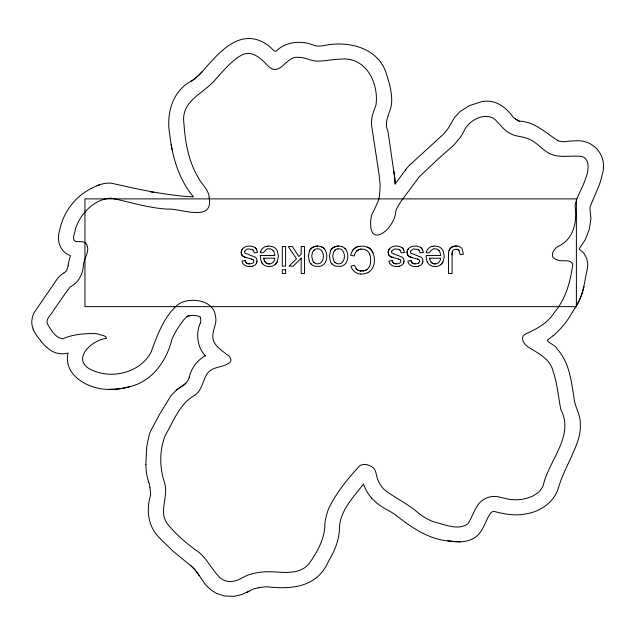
<?xml version="1.0" encoding="UTF-8"?>
<svg xmlns="http://www.w3.org/2000/svg" width="635" height="635" viewBox="0 0 635 635"><rect width="100%" height="100%" fill="white"/><g stroke="black" fill="none" stroke-linecap="round" stroke-linejoin="round"><path stroke-width="0.95" d="M241.292 252.079C241.744 245.943 250.055 244.729 254.476 247.301A5.786 5.786 0 0 1 255.246 247.88A6.382 6.382 0 0 1 256.643 249.642L257.556 252.373L254.278 252.889L253.548 250.785A3.969 3.969 0 0 0 252.738 249.865M388.255 252.079C388.707 245.943 397.018 244.729 401.439 247.301A5.786 5.786 0 0 1 402.209 247.88A6.382 6.382 0 0 1 403.598 249.642L404.519 252.373L401.233 252.889L400.502 250.785A3.969 3.969 0 0 0 399.693 249.865M456.565 249.277L456.986 249.333A3.469 3.469 0 0 1 458.994 250.388L460.145 254.643L463.375 254.198L462.193 248.952A5.842 5.842 0 0 0 459.581 246.721C454.549 244.284 447.818 247.991 448.532 253.921A24.686 24.686 0 0 0 448.508 255.143L448.508 273.566L452.088 273.566L452.088 254.937M68.12 265.914L66.675 270.629L64.064 272.979M274.558 259.421L274.733 258.207L263.795 258.207L264.382 260.81L265.676 262.565A4.993 4.993 0 0 0 268.248 263.763L268.851 263.819A6.525 6.525 0 0 0 269.446 263.827M440.404 259.421L440.579 258.207L429.641 258.207L430.236 260.81L431.522 262.565A4.993 4.993 0 0 0 434.094 263.763L434.697 263.819A6.525 6.525 0 0 0 435.292 263.827M452.406 251.69L452.231 252.532A17.407 17.407 0 0 0 452.096 254.937A15.716 15.716 0 0 1 452.263 252.159M260.755 251.333L260.398 252.412C264.636 254.937 265.033 247.491 269.597 248.841A5.501 5.501 0 0 1 273.296 250.746M426.601 251.333L426.244 252.412C430.482 254.937 430.879 247.491 435.443 248.841A5.501 5.501 0 0 1 439.142 250.746M200.263 322.961C195.556 333.796 197.287 347.194 205.407 355.941M317.571 246.094A9.716 9.716 0 0 0 312.833 247.269A8.168 8.168 0 0 0 309.531 250.642L308.412 256.135L309.412 261.644M330.287 251.222A7.533 7.533 0 0 1 330.549 250.65L329.422 256.135L330.414 261.644A8.406 8.406 0 0 0 332.002 263.938M273.09 250.531A5.651 5.651 0 0 1 273.971 251.754L274.915 255.476L260.31 255.476L260.533 259.175L261.691 262.414A8.184 8.184 0 0 0 262.779 263.882L263.422 264.509A8.08 8.08 0 0 0 266.883 266.303L268.708 266.549A11.406 11.406 0 0 0 270.185 266.517L272.026 266.176A8.223 8.223 0 0 0 275.138 264.47A8.85 8.85 0 0 0 276.106 263.477A8.358 8.358 0 0 0 276.916 262.326L278.305 257.358A17.907 17.907 0 0 0 278.336 255.572L277.154 250.595A8.168 8.168 0 0 0 272.867 246.745L269.542 246.094A13.391 13.391 0 0 0 268.176 246.11M442.762 262.326L444.151 257.358A17.907 17.907 0 0 0 444.183 255.572L443 250.595A8.168 8.168 0 0 0 438.714 246.745L435.388 246.094A13.391 13.391 0 0 0 434.022 246.11M578.152 302.681L569.143 317.579A89.297 89.297 0 0 1 553.204 335.812M355.346 252.698L354.092 256.008L350.512 255.103L352.354 250.809A10.446 10.446 0 0 1 358.727 246.388M418.584 249.865A3.969 3.969 0 0 1 419.394 250.785L420.124 252.889L423.402 252.373L422.489 249.642A6.382 6.382 0 0 0 421.1 247.872A5.786 5.786 0 0 0 420.322 247.301C415.901 244.729 407.591 245.943 407.138 252.079A5.064 5.064 0 0 0 410.059 256.984M405.495 170.005L395.16 184.031A107.394 107.394 0 0 0 393.716 171.053L388.422 134.35A20.78 20.78 0 0 0 387.652 130.635C383.659 121.198 390.541 112.641 391.581 103.521C392.406 92.567 389.001 81.78 385.628 71.501C376.388 46.609 346.329 40.457 322.977 45.768A40.616 40.616 0 0 1 318.095 46.061L316.341 45.934A18.915 18.915 0 0 1 315.936 45.887L315.809 45.871A4.453 4.453 0 0 1 314.912 45.68C302.919 40.513 287.988 40.989 277.709 49.673C275.304 53.523 273.328 49.847 271.074 47.887C268.311 45.339 265.2 43.14 261.795 41.545C235.982 29.4 215.876 56.515 200.549 73.422A77.399 77.399 0 0 1 198.469 75.494L194.588 78.835A31.599 31.599 0 0 1 191.413 80.986C171.839 91.265 165.894 115.102 169.902 135.398C172.26 156.916 178.808 178.737 192.532 195.802A30.599 30.599 0 0 1 193.334 196.898C165.457 195.437 138.335 189.27 111.244 183.174A28.543 28.543 0 0 0 99.536 184.793L96.957 185.785M185.452 383.532L187.412 381.214A12.787 12.787 0 0 0 189.159 377.23M314.103 250.055L312.46 252.389L311.849 255.5A16.462 16.462 0 0 0 311.825 256.881L312.912 261.175A5.397 5.397 0 0 0 313.468 261.938L314.119 262.572M335.113 250.055L333.47 252.389L332.851 255.5A16.462 16.462 0 0 0 332.835 256.881L333.915 261.175A5.397 5.397 0 0 0 334.478 261.938L335.129 262.572M409.623 165.179L444.214 133.437L448.485 127.96L454.557 117.443L460.073 111.522L469.408 105.616L481.56 101.687A27.091 27.091 0 0 1 484.227 101.306C496.245 99.846 506.539 107.863 513.159 117.094A6.342 6.342 0 0 0 514.001 117.943L515.517 119.007A28.377 28.377 0 0 0 517.501 120.269A9.311 9.311 0 0 0 519.414 121.158C534.892 121.73 545.735 132.977 557.887 140.581M275.138 264.47L275.796 263.827A8.445 8.445 0 0 0 277.138 261.906M438.936 250.531A5.651 5.651 0 0 1 439.817 251.754L440.761 255.476L426.156 255.476L426.379 259.175L427.315 262.001A8.184 8.184 0 0 0 428.625 263.882L429.268 264.509A8.08 8.08 0 0 0 432.729 266.303L434.554 266.549A11.406 11.406 0 0 0 436.031 266.517L437.872 266.176A8.223 8.223 0 0 0 440.992 264.47L441.642 263.827A8.445 8.445 0 0 0 442.984 261.906M553.101 335.693L550.831 337.526A54.864 54.864 0 0 1 548.132 339.495C544.362 341.13 556.514 345.599 556.832 348.631C561.919 354.187 565.547 360.95 567.928 368.07C571.127 377.809 572.389 388.041 574.088 398.113C574.731 406.9 580.493 414.369 580.319 423.378C580.62 428.387 579.985 433.419 578.691 438.253C573.619 454.985 563.84 469.932 558.768 486.672C554.903 501.753 540.663 511.675 525.843 513.898C515.215 516.144 504.396 514.096 494.109 511.429C492.697 511.461 491.268 512.104 490.418 513.263C486.331 519.478 484.434 526.939 479.885 532.852C473.472 541.464 461.693 542.83 451.779 541.282C429.879 540.353 411.591 527.701 395.089 514.556A86.566 86.566 0 0 0 386.723 509.548A57.309 57.309 0 0 1 381.952 506.849L376.436 502.801L371.562 498.023M185.46 383.532A19.582 19.582 0 0 1 182.951 385.564L181.229 386.699A61.325 61.325 0 0 0 176.911 389.723L171.625 394.883A29.583 29.583 0 0 0 170.64 396.224L159.496 414.488L151.201 429.943A48.863 48.863 0 0 0 149.201 434.872L146.717 446.81L145.852 464.471M418.663 263.073L416.703 263.755L414.068 263.708L412.036 262.636L411.123 260.62L407.876 261.064C408.075 264.954 412.194 266.787 415.639 266.557M200.382 317.127L198.525 316.286A17.328 17.328 0 0 0 189.532 315.706L188.23 316.008A5.747 5.747 0 0 0 187.071 316.532L183.912 319.627L178.975 326.438A82.423 82.423 0 0 0 171.926 339.249C166.592 361.236 151.876 381.968 128.58 386.961A68.048 68.048 0 0 1 109.212 389.358C90.043 389.874 62.857 376.11 68.056 353.052C62.071 354.695 55.197 353.647 50.117 349.996A33.687 33.687 0 0 1 46.911 347.464L46.688 347.274M368.213 272.399C375.007 268.589 375.753 259.104 372.808 252.587A11.168 11.168 0 0 0 368.848 247.801M91.202 188.468C76.47 195.905 65.294 209.661 60.825 225.52A77.93 77.93 0 0 0 59.293 231.64C56.467 240.943 60.595 252.468 70.382 255.564L69.699 258.127A82.098 82.098 0 0 0 68.104 265.914M150.447 492.514A16.581 16.581 0 0 1 150.559 495.252C146.344 508.873 147.685 524.827 157.575 535.781A72.287 72.287 0 0 0 160.314 538.861L173.657 551.72L192.143 566.825L196.604 571.81L205.748 585.033L210.907 589.859L216.241 593.257L224.353 596.003L234.148 596.321L241.903 594.511L253.46 588.978L258.516 587.788M265.906 246.499L268.176 246.11M431.752 246.499L434.022 246.11M358.727 246.396L363.291 246.134L367.736 247.245A9.342 9.342 0 0 1 368.824 247.848A9.517 9.517 0 0 0 367.347 247.071M363.577 270.82L362.49 270.947A11.97 11.97 0 0 1 361.394 270.962L360.743 270.923M248.007 263.747A3.683 3.683 0 0 1 245.229 260.628L242.03 261.064C242.229 264.954 246.348 266.787 249.793 266.557M394.97 263.747A3.683 3.683 0 0 1 392.184 260.628L388.985 261.064C389.191 264.954 393.311 266.787 396.756 266.557M366.609 250.38A9.009 9.009 0 0 0 361.267 249.15L360.91 249.19A7.525 7.525 0 0 0 356.902 250.849A7.287 7.287 0 0 0 355.354 252.706M337.979 248.849L338.272 248.825A6.326 6.326 0 0 1 339.193 248.849A5.255 5.255 0 0 1 342.297 250.246C345.154 253.444 345.17 259.199 342.289 262.382A5.263 5.263 0 0 1 339.193 263.787A6.334 6.334 0 0 1 338.28 263.803L337.979 263.779A5.199 5.199 0 0 1 334.899 262.382M245.277 260.62C245.666 264.12 250.341 264.565 252.817 263.073A2.103 2.103 0 0 0 253.508 260.064M392.232 260.62C392.62 264.12 397.304 264.565 399.78 263.073A2.103 2.103 0 0 0 400.463 260.064M109.212 389.334L112.109 389.342A68.405 68.405 0 0 0 130.072 386.517M360.664 273.995L358.791 273.741A10.255 10.255 0 0 1 351.599 267.93L350.972 266.152L354.497 265.327L356.195 268.621M341.876 246.594L339.582 246.126A11.898 11.898 0 0 0 338.264 246.094M311.293 264.231A8.406 8.406 0 0 0 314.754 266.192L319.326 266.422A8.906 8.906 0 0 0 323.747 264.39A7.699 7.699 0 0 0 325.056 262.898C327.335 259.144 327.342 254.063 325.334 250.19A7.914 7.914 0 0 0 324.223 248.722A8.319 8.319 0 0 0 320.873 246.586L318.579 246.126A11.898 11.898 0 0 0 317.254 246.094M417.465 259.096A10.843 10.843 0 0 1 417.965 259.255L417.806 259.199A15.351 15.351 0 0 0 417.465 259.096L412.353 257.651A33.814 33.814 0 0 1 410.948 257.191L410.115 256.865M400.375 260.12A3.072 3.072 0 0 0 399.066 259.286L398.923 259.199A15.351 15.351 0 0 0 398.574 259.096L393.47 257.651A33.814 33.814 0 0 1 392.057 257.191L391.231 256.865A5.08 5.08 0 0 1 389.025 255.135M253.413 260.12A3.072 3.072 0 0 0 252.111 259.286L251.96 259.199A15.351 15.351 0 0 0 251.619 259.096L246.507 257.651A33.814 33.814 0 0 1 245.102 257.191L244.269 256.865A5.08 5.08 0 0 1 242.07 255.135M344.908 248.404L345.234 248.722A7.914 7.914 0 0 1 346.337 250.19C348.345 254.063 348.337 259.144 346.067 262.898A7.699 7.699 0 0 1 344.741 264.382A8.906 8.906 0 0 1 340.328 266.422L335.756 266.184A8.406 8.406 0 0 1 332.303 264.231M324.223 248.722L323.898 248.404A8.319 8.319 0 0 0 320.437 246.459M427.315 262.001L427.538 262.414M33.179 329.057L32.036 325.414L31.766 321.35L32.385 317.071L33.877 312.984L57.071 279.17A22.392 22.392 0 0 1 64.008 272.883M393.748 171.045L394.081 173.141A100.878 100.878 0 0 1 395.184 184.031M149.987 487.799L150.463 492.514M46.665 347.297A60.246 60.246 0 0 1 40.497 340.677M40.648 340.543A44.91 44.91 0 0 1 33.02 329.128M91.194 188.46A77.716 77.716 0 0 1 96.957 185.793M97.377 185.611A47.157 47.157 0 0 1 99.528 184.769M405.503 170.013A33.218 33.218 0 0 1 409.615 165.163M519.382 121.221A16.169 16.169 0 0 1 515.604 118.896M557.84 140.74A18.979 18.979 0 0 0 567.134 141.359A39.783 39.783 0 0 1 573.992 140.962C593.892 138.327 608.489 156.797 601.996 175.387A81.693 81.693 0 0 1 599.194 185.158L590.375 206.026A14.121 14.121 0 0 0 589.923 207.986L590.923 218.48L589.399 228.925L585.327 239.641L579.096 249.007L583.771 253.032L586.716 258.358L587.843 264.462L586.97 270.891A65.826 65.826 0 0 0 586.478 272.891L583.819 286.496A67.453 67.453 0 0 1 578.223 302.712M371.531 498.054A43.839 43.839 0 0 1 363.458 484.053C353.084 497.769 339.169 511.326 339.415 529.868C338.788 540.98 334.391 551.49 328.676 560.903C317.286 587.502 291.838 589.55 266.922 586.78A45.085 45.085 0 0 0 258.516 587.796M249.206 591.272A54.205 54.205 0 0 1 246.523 592.622M190.968 565.825A41.497 41.497 0 0 1 199.223 575.604M148.852 482.314A26.075 26.075 0 0 1 149.955 487.807M148.685 482.37A57.729 57.729 0 0 1 145.947 464.479M185.849 383.207A22.066 22.066 0 0 1 182.213 386.048M189.254 377.253A33.139 33.139 0 0 1 205.288 355.735M200.223 317.175A10.541 10.541 0 0 1 200.462 323.017M187.047 316.5A7.39 7.39 0 0 1 189.532 315.714M176.181 390.295A59.372 59.372 0 0 1 181.237 386.707M460.454 541.766A83.241 83.241 0 0 1 447.699 540.726M584.025 286.544A72.977 72.977 0 0 1 575.334 307.911M202.248 71.628A92.067 92.067 0 0 1 198.93 75.049A44.188 44.188 0 0 1 191.476 81.082M172.109 149.566A161.957 161.957 0 0 1 171.148 144.272M153.702 192.357A110.252 110.252 0 0 1 150.273 191.762M452.207 251.603A3.897 3.897 0 0 1 456.541 249.404M456.779 249.309A3.54 3.54 0 0 1 459.002 250.38M441.952 263.477A8.85 8.85 0 0 1 440.984 264.47M426.482 251.682A8.088 8.088 0 0 1 432.149 246.285M429.752 259.088A11.755 11.755 0 0 1 429.641 258.207M430.895 261.914A3.993 3.993 0 0 1 430.538 261.406M434.094 263.771A5.032 5.032 0 0 1 431.3 262.366M440.46 259.128A5.604 5.604 0 0 1 434.634 263.962M420.854 247.666A6.477 6.477 0 0 1 422.64 249.944M407.114 252.285A5.707 5.707 0 0 1 408.114 249.158M407.884 255.151A5.096 5.096 0 0 1 407.17 252.285M410.123 256.858A5.08 5.08 0 0 1 407.916 255.135M417.957 259.286A3.072 3.072 0 0 1 419.259 260.12M419.354 260.064A2.103 2.103 0 0 1 418.632 263.017M418.513 266.168A10.097 10.097 0 0 1 415.639 266.549M418.171 266.255A10.208 10.208 0 0 0 419.14 265.954L420.624 265.192A5.413 5.413 0 0 0 422.394 263.057M422.839 261.239A5.032 5.032 0 0 1 422.251 263.342M422.815 261.556A5.517 5.517 0 0 0 422.839 260.556L422.807 260.215A4.889 4.889 0 0 0 422.124 258.286A4.556 4.556 0 0 0 421.227 257.231L410.932 253.151A1.897 1.897 0 0 1 410.615 252.468L410.567 252.206A2.627 2.627 0 0 1 410.623 251.325M410.567 251.627A2.54 2.54 0 0 1 410.829 250.762L413.504 248.944L417.886 249.404A3.881 3.881 0 0 1 418.886 250.142M401.971 247.666A6.477 6.477 0 0 1 403.749 249.944M389.223 249.158A5.707 5.707 0 0 0 388.231 252.285A5.096 5.096 0 0 0 389.001 255.151M398.574 259.096A10.843 10.843 0 0 1 399.082 259.255M399.621 266.168A10.097 10.097 0 0 1 396.756 266.549M399.288 266.255A10.208 10.208 0 0 0 400.256 265.954L401.733 265.192A5.413 5.413 0 0 0 403.511 263.057M403.955 261.239A5.032 5.032 0 0 1 403.368 263.342M403.931 261.556A5.517 5.517 0 0 0 403.955 260.556L403.923 260.215A4.889 4.889 0 0 0 403.241 258.286A4.556 4.556 0 0 0 402.336 257.231L392.049 253.151A1.897 1.897 0 0 1 391.724 252.468L391.676 252.206A2.627 2.627 0 0 1 391.731 251.325M391.684 251.627A2.54 2.54 0 0 1 391.938 250.762L394.613 248.944L399.002 249.404A3.881 3.881 0 0 1 399.994 250.142M366.633 250.349A7.683 7.683 0 0 1 369.697 254.262M369.784 254.23A16.851 16.851 0 0 1 370.673 260.271A16.232 16.232 0 0 1 369.887 265.462A8.049 8.049 0 0 1 366.951 269.494A8.049 8.049 0 0 1 363.577 270.804M361.394 270.899A7.152 7.152 0 0 1 356.076 268.74M368.236 272.439A13.803 13.803 0 0 1 360.664 273.971M368.864 247.793A11.359 11.359 0 0 1 372.951 253.016M352.322 250.785A10.509 10.509 0 0 1 359.196 246.293M341.447 246.459A8.319 8.319 0 0 1 345.249 248.737M330.422 250.579A8.969 8.969 0 0 1 338.264 246.182M332.645 264.533A8.866 8.866 0 0 1 331.668 263.573M334.891 250.253A5.223 5.223 0 0 1 338.003 248.833M309.42 250.579A8.969 8.969 0 0 1 317.254 246.182M309.277 251.222A7.533 7.533 0 0 1 309.539 250.65M310.991 263.938A8.406 8.406 0 0 1 309.428 261.652M311.634 264.533A8.866 8.866 0 0 1 310.658 263.573M313.88 250.253A5.223 5.223 0 0 1 316.992 248.833L317.27 248.825A6.326 6.326 0 0 1 318.183 248.849A5.255 5.255 0 0 1 321.286 250.246C324.144 253.444 324.167 259.199 321.286 262.382A5.263 5.263 0 0 1 318.183 263.787A6.334 6.334 0 0 1 317.27 263.803L316.976 263.779A5.199 5.199 0 0 1 313.896 262.382M262.779 263.882A8.271 8.271 0 0 1 261.469 262.001M260.628 251.682A8.088 8.088 0 0 1 266.303 246.285M263.906 259.088A11.755 11.755 0 0 1 263.795 258.207M265.049 261.914A3.993 3.993 0 0 1 264.692 261.406M268.24 263.771A5.032 5.032 0 0 1 265.454 262.366M274.614 259.128A5.604 5.604 0 0 1 268.788 263.962M255.008 247.666A6.477 6.477 0 0 1 256.794 249.944M242.268 249.158A5.707 5.707 0 0 0 241.268 252.285A5.096 5.096 0 0 0 242.038 255.151M251.619 259.096A10.843 10.843 0 0 1 252.119 259.255M252.666 266.168A10.097 10.097 0 0 1 249.793 266.549M252.325 266.255A10.208 10.208 0 0 0 253.294 265.954L254.77 265.192A5.413 5.413 0 0 0 256.548 263.057M256.992 261.239A5.032 5.032 0 0 1 256.405 263.342M256.969 261.556A5.517 5.517 0 0 0 256.992 260.556L256.961 260.215A4.889 4.889 0 0 0 256.278 258.286A4.556 4.556 0 0 0 255.373 257.231L245.086 253.151A1.897 1.897 0 0 1 244.761 252.468L244.721 252.206A2.627 2.627 0 0 1 244.769 251.325M244.721 251.627A2.54 2.54 0 0 1 244.983 250.762L247.658 248.944L252.039 249.404A3.881 3.881 0 0 1 253.04 250.142M448.508 255.143A22.677 22.677 0 0 1 448.588 253.174M449.128 250.373A6.04 6.04 0 0 1 451.914 247.023M451.898 246.983A8.938 8.938 0 0 1 456.962 246.182M413.853 263.747A3.683 3.683 0 0 1 411.075 260.628M415.401 263.827A7.795 7.795 0 0 1 414.703 263.803M412.361 257.643A28.98 28.98 0 0 1 410.496 257.024M396.518 263.827A7.795 7.795 0 0 1 395.819 263.803M393.47 257.643A28.98 28.98 0 0 1 391.612 257.024M391.176 256.984A5.064 5.064 0 0 1 388.183 252.071M360.743 270.883A6.707 6.707 0 0 1 356.132 268.676M366.966 269.51A8.382 8.382 0 0 1 362.863 270.883M356.632 251.055A7.62 7.62 0 0 1 361.267 249.174M330.541 250.642A8.168 8.168 0 0 1 333.851 247.277A9.716 9.716 0 0 1 338.582 246.094M249.555 263.827A7.795 7.795 0 0 1 248.856 263.803M246.515 257.643A28.98 28.98 0 0 1 244.65 257.024M244.213 256.984A5.064 5.064 0 0 1 241.221 252.071M209.201 197.914C213.582 222.964 180.213 208.058 167.322 209.129C148.931 208.034 131.286 202.454 113.371 198.596A19.248 19.248 0 0 0 110.038 198.183C93.488 199.628 79.819 214.273 75.271 229.64C75.176 233.069 71.453 238.458 75.041 241.244C78.399 242.348 82.264 240.641 85.376 242.824C91.646 249.476 83.487 258.485 83.32 266.152C82.661 274.78 78.081 282.996 70.207 286.941C64.262 294.259 59.325 302.395 53.737 309.991C51.8 314.349 45.776 318.206 47.18 323.588C50.84 329.414 55.15 337.963 62.77 338.765C72.199 334.621 82.606 333.621 92.853 333.558A19.756 19.756 0 0 1 98.084 334.026C100.147 335.367 106.87 335.296 106.545 338.368C90.075 340.241 69.453 361.593 93.789 370.896C113.951 379.135 140.922 371.896 151.193 351.877C157.266 335.209 163.639 317.46 177.094 305.221A21.018 21.018 0 0 1 182.57 302.077C194.326 297.775 213.86 301.085 215.44 315.96C217.702 324.199 211.01 331.66 213.201 339.796C215.138 346.416 221.361 350.052 226.362 354.195C230.219 355.798 233.49 361.498 228.148 363.593A27.726 27.726 0 0 1 224.115 365.522C218.345 367.419 211.661 367.959 207.605 373.086C202.724 379.984 202.47 389.636 195.175 395.018C179.562 403.527 173.585 421.267 165.052 435.816C159.552 450.215 159.464 466.923 164.179 481.552C168.251 493.006 162.187 504.317 163.814 515.699A23.892 23.892 0 0 0 166.814 523.042C174.712 533.305 184.721 541.869 195.064 549.6C206.565 556.593 211.36 569.73 220.837 578.517A16.002 16.002 0 0 0 232.331 581.398C239.474 580.819 244.721 575.254 251.603 573.961C259.953 571.563 268.7 571.397 277.305 572.103C288.234 572.833 301.323 573.151 308.935 563.793C317.429 551.847 325.088 538.361 324.906 523.24A62.071 62.071 0 0 1 328.684 508.572C336.304 492.641 347.988 478.369 359.934 465.59C363.728 463.463 368.427 464.51 371.919 466.749C376.722 469.694 375.991 476.02 378.158 480.536A28.083 28.083 0 0 0 384.127 489.482C394.986 498.165 408.138 503.714 418.528 513.199A59.166 59.166 0 0 0 433.181 521.645C443.77 524.073 458.454 531.297 468.154 523.51C471.884 517.319 474.21 510.294 478.353 504.309A20.256 20.256 0 0 1 489.966 496.903A19.995 19.995 0 0 1 500.507 497.403L510.254 499.539L516.795 499.801A43.434 43.434 0 0 0 526.574 498.34L532.503 496.197L537.607 492.99A20.074 20.074 0 0 0 543.147 485.719C548.727 460.232 574.826 435.92 560.769 409.416C558.316 396.756 557.324 383.73 553.164 371.451C549.966 358.061 537.289 353.068 527.129 346.313C523.129 343.194 519.684 336.455 526.058 333.732C536.797 328.811 547.592 323.31 554.133 312.761C565.785 299.077 570.444 281.678 572.786 264.303C570.436 258.381 561.832 262.311 557.03 259.786C548.116 257.508 553.72 247.936 559.546 245.689C574.167 238.173 577.286 220.599 575.032 205.851C576.739 196.088 582.866 187.825 585.621 178.371C589.066 170.339 590.685 155.273 577.81 156.178C566.761 155.789 554.855 158.504 545.378 150.932C539.123 146.344 533.805 140.073 525.994 138.033C521.049 136.207 515.477 136.485 510.85 133.763C503.507 130.667 499.816 123.317 493.863 118.555C483.719 112.482 469.503 120.269 464.558 129.857A51.752 51.752 0 0 1 459.796 138.041L453.707 145.217L437.848 159.226L419.171 176.911L400.677 201.803L397.399 207.272A46.196 46.196 0 0 0 395.827 210.756C395.184 229.568 366.657 250.968 371.094 217.527A20.844 20.844 0 0 1 373.848 210.701L378.333 200.835L379.508 195.786L380.167 185.515L379.159 175.038L371.507 124.841A35.695 35.695 0 0 1 372.507 114.887L374.769 108.291A24.035 24.035 0 0 0 376.047 104.64C378.865 82.86 365.784 56.158 340.074 59.174C332.661 59.285 325.39 61.095 317.976 61.087C311.023 61.389 304.919 57.007 297.958 57.333C285.782 55.92 279.805 78.176 267.867 65.675C261.35 59.15 253.397 50.594 243.181 54.332C232.259 59.666 224.496 69.707 216.352 78.43C204.772 93.353 180.515 100.132 183.936 123.373C184.936 138.486 187.246 153.749 193.254 167.751A92.067 92.067 0 0 0 200.589 181.451C204.049 186.555 209.177 191.286 209.201 197.914M301.18 258.151L293.322 266.113L289.02 266.113L296.513 258.85L288.266 246.531L292.362 246.531L298.839 256.548L301.18 254.294L301.18 246.531L304.498 246.531L304.498 273.566L301.18 273.566L301.18 258.151M576.389 198.89L84.947 198.89L84.947 306.641L576.389 306.641L576.389 198.89M285.615 246.531L282.289 246.531L282.289 266.113L285.615 266.113L285.615 246.531M285.615 269.748L282.289 269.748L282.289 273.566L285.615 273.566L285.615 269.748"/></g></svg>
